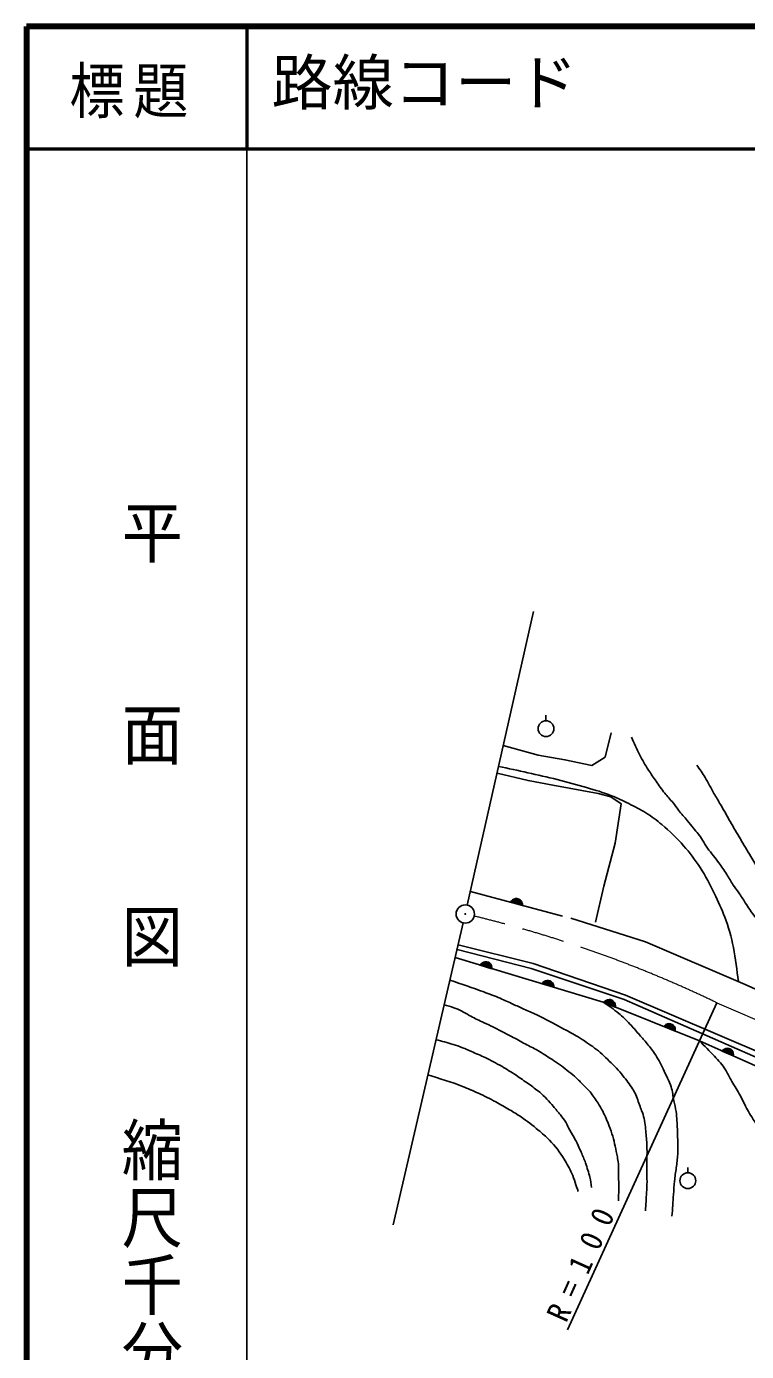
# Model space of a CAD drawing. Units: millimetres, scale not verified. Extents: x 40000 to 680000, y 20000 to 380000.
# Drawn here: x 40000 to 98802, y 271774 to 380000 of the extents above; entities that cross this region are included whole.
import ezdxf
from ezdxf.enums import TextEntityAlignment as Align

# ---------------------------------------------------------------- set-up
doc = ezdxf.new("R2010")
doc.units = ezdxf.units.MM
doc.header["$LTSCALE"] = 1000
doc.linetypes.add('CHAIN', pattern=[18.5, 12, -1.5, 3.5, -1.5])
for name, color, linetype, lineweight in [('M-BGD', 7, 'Continuous', 25), ('M-BMK', 2, 'CHAIN', 13), ('M-OTRS', 6, 'Continuous', 25), ('M-STR-STR3', 7, 'Continuous', 25), ('M-TTL', 2, 'Continuous', 140), ('M-TTL-BAND', 7, 'Continuous', 25), ('M-TTL-LINE', 7, 'Continuous', 50)]:
    doc.layers.add(name, color=color, linetype=linetype, lineweight=lineweight)
for name, color, linetype in [('M-BMK-SRVR', 7, 'Continuous'), ('M-STR-HTXT', 7, 'Continuous'), ('M-TTL-TXT', 7, 'Continuous')]:
    doc.layers.add(name, color=color, linetype=linetype)
doc.styles.add('@ＭＳ ゴシック', font='')
doc.styles.add('ＭＳ ゴシック', font='')
doc.styles.get('@ＭＳ ゴシック').set_extended_font_data('@MS Gothic')
doc.styles.get('ＭＳ ゴシック').set_extended_font_data('MS Gothic')

# ---------------------------------------------------------------- blocks, each defined once
blk = doc.blocks.new('MARK5C2L8')
at = {"color": 3, "linetype": 'Continuous', "lineweight": 25}
blk.add_circle((0, 0), 0.05, dxfattribs=at)
blk = doc.blocks.new('MARK1170C15L9')
at = {"color": 7, "linetype": 'Continuous', "lineweight": 25}
for p, q in [((0.006, -0.046), (0.006, 0.046)), ((0.012, 0.044), (0.012, -0.044)), ((0.018, -0.042), (0.018, 0.042)), ((0.024, 0.036), (0.024, -0.036)), ((0.03, -0.03), (0.03, 0.03)), ((0.036, 0.02), (0.036, -0.02))]:
    blk.add_line(p, q, dxfattribs=at)
blk.add_lwpolyline([(0, 0.05), (0.012, 0.046), (0.022, 0.04), (0.032, 0.03), (0.038, 0.02), (0.042, 0.008), (0.042, -0.008), (0.038, -0.02), (0.032, -0.03), (0.022, -0.04), (0.012, -0.046), (0, -0.05)], close=True, dxfattribs=at)
blk = doc.blocks.new('MARK1119C15L6')
at = {"color": 7, "linetype": 'Continuous', "lineweight": 25}
blk.add_line((0, 0.024), (0, 0.05), dxfattribs=at)
blk.add_circle((0, -0.014), 0.038, dxfattribs=at)

msp = doc.modelspace()

# ---------------------------------------------------------------- linework, layer by layer
at = {"layer": 'M-BGD'}
for p, q in [((76001, 308241), (81401, 332210)), ((75666, 306779), (69938, 282114)), ((96382, 300256), (84176, 273550))]:
    msp.add_line(p, q, dxfattribs=at)
for points in [[(78935, 321264), (81782, 320475), (83974, 320107), (86165, 319647), (87251, 320328), (87749, 322317)], [(78436, 318999), (80968, 318401), (82994, 318032), (86699, 317342), (87712, 317066), (88564, 316513), (88088, 313296), (87159, 309794), (86483, 306845)], [(84453, 307158), (90549, 305234), (98697, 301757), (107245, 297913), (110005, 296792), (112288, 296306)], [(75161, 304602), (81227, 303049), (88817, 300521), (103929, 293911)], [(75254, 305003), (81381, 303455), (88925, 300880), (104126, 294371)]]:
    msp.add_lwpolyline(points, dxfattribs=at)
for points, knots in [([(110998, 296581), (110996, 296847), (110994, 297114), (110918, 297357), (110817, 297675), (110590, 297952), (110352, 298205), (110052, 298525), (109737, 298805), (109409, 299077), (109075, 299347), (108743, 299612), (108394, 299857), (108053, 300090), (107699, 300306), (107357, 300540), (107038, 300759), (106731, 300997), (106403, 301200), (106088, 301393), (105755, 301556), (105436, 301742), (105112, 301932), (104803, 302146), (104497, 302366), (104158, 302609), (103827, 302863), (103496, 303117), (103227, 303324), (102959, 303531), (102700, 303750), (102423, 303987), (102156, 304237), (101896, 304493), (101686, 304700), (101479, 304911), (101277, 305126), (101062, 305358), (100851, 305594), (100644, 305833), (100442, 306068), (100243, 306305), (100051, 306548), (99891, 306753), (99736, 306962), (99580, 307170), (99408, 307401), (99234, 307630), (99072, 307867), (98946, 308053), (98826, 308243), (98705, 308433), (98530, 308706), (98353, 308978), (98167, 309243), (98019, 309455), (97865, 309661), (97723, 309876), (97537, 310159), (97373, 310456), (97194, 310744), (96991, 311068), (96769, 311381), (96542, 311689), (96401, 311884), (96258, 312077), (96108, 312265), (95939, 312473), (95758, 312674), (95608, 312896), (95466, 313107), (95352, 313337), (95217, 313552), (95000, 313896), (94730, 314203), (94470, 314517), (94300, 314725), (94134, 314935), (93963, 315141), (93725, 315427), (93479, 315706), (93250, 315999), (93099, 316193), (92955, 316394), (92801, 316587), (92583, 316858), (92344, 317112), (92124, 317382), (91873, 317692), (91648, 318022), (91420, 318349), (91209, 318652), (90998, 318954), (90798, 319264), (90533, 319673), (90287, 320094), (90067, 320528), (89831, 320990), (89625, 321466), (89418, 321942)], [0, 0, 0, 0, 1, 1, 1, 2, 2, 2, 3, 3, 3, 4, 4, 4, 5, 5, 5, 6, 6, 6, 7, 7, 7, 8, 8, 8, 9, 9, 9, 10, 10, 10, 11, 11, 11, 12, 12, 12, 13, 13, 13, 14, 14, 14, 15, 15, 15, 16, 16, 16, 17, 17, 17, 18, 18, 18, 19, 19, 19, 20, 20, 20, 21, 21, 21, 22, 22, 22, 23, 23, 23, 24, 24, 24, 25, 25, 25, 26, 26, 26, 27, 27, 27, 28, 28, 28, 29, 29, 29, 30, 30, 30, 31, 31, 31, 32, 32, 32, 33, 33, 33, 33]), ([(78553, 319569), (80149, 319228), (81745, 318888), (83326, 318489), (84131, 318286), (84932, 318067), (85732, 317839), (86426, 317640), (87118, 317435), (87788, 317169), (88262, 316978), (88723, 316754), (89183, 316528), (89659, 316292), (90134, 316053), (90584, 315773), (91043, 315484), (91475, 315154), (91892, 314806), (92524, 314275), (93116, 313701), (93663, 313084), (94155, 312523), (94610, 311932), (95016, 311307), (95456, 310620), (95835, 309895), (96194, 309160), (96495, 308534), (96782, 307903), (97026, 307254), (97327, 306450), (97562, 305619), (97733, 304777), (97918, 303859), (98027, 302928), (98135, 301997)], [0, 0, 0, 0, 1, 1, 1, 2, 2, 2, 3, 3, 3, 4, 4, 4, 5, 5, 5, 6, 6, 6, 7, 7, 7, 8, 8, 8, 9, 9, 9, 10, 10, 10, 11, 11, 11, 12, 12, 12, 12]), ([(117530, 299418), (116035, 299840), (114539, 300262), (113073, 300770), (112296, 301040), (111528, 301333), (110771, 301654), (109999, 301981), (109239, 302336), (108506, 302741), (107986, 303030), (107482, 303345), (106977, 303661), (106407, 304024), (105839, 304390), (105287, 304781), (104924, 305041), (104568, 305310), (104232, 305602), (103707, 306058), (103233, 306571), (102764, 307086), (102500, 307378), (102238, 307670), (101984, 307970), (101777, 308216), (101575, 308466), (101380, 308721), (101059, 309141), (100754, 309572), (100464, 310014), (100233, 310366), (100011, 310724), (99796, 311086), (99576, 311460), (99364, 311839), (99146, 312214), (98870, 312692), (98582, 313164), (98299, 313639), (98019, 314109), (97742, 314581), (97471, 315056), (97204, 315524), (96945, 315995), (96674, 316459), (96499, 316758), (96317, 317053), (96146, 317355), (95900, 317788), (95675, 318233), (95418, 318658), (95208, 319005), (94977, 319338), (94746, 319672)], [0, 0, 0, 0, 1, 1, 1, 2, 2, 2, 3, 3, 3, 4, 4, 4, 5, 5, 5, 6, 6, 6, 7, 7, 7, 8, 8, 8, 9, 9, 9, 10, 10, 10, 11, 11, 11, 12, 12, 12, 13, 13, 13, 14, 14, 14, 15, 15, 15, 16, 16, 16, 17, 17, 17, 18, 18, 18, 18]), ([(74580, 302103), (75507, 301792), (76434, 301480), (77352, 301143), (77799, 300978), (78243, 300808), (78680, 300621), (79033, 300471), (79381, 300309), (79729, 300150), (80023, 300015), (80318, 299881), (80613, 299749), (80951, 299597), (81290, 299446), (81627, 299289), (82055, 299090), (82480, 298881), (82897, 298659), (83228, 298481), (83554, 298293), (83884, 298114), (84271, 297902), (84663, 297701), (85041, 297474), (85278, 297330), (85510, 297176), (85741, 297022), (85964, 296873), (86186, 296723), (86401, 296562), (86609, 296406), (86810, 296241), (87002, 296067), (87204, 295883), (87395, 295687), (87593, 295498), (87795, 295304), (88004, 295116), (88196, 294913), (88379, 294716), (88546, 294503), (88713, 294292), (88987, 293946), (89260, 293600), (89493, 293226), (89589, 293072), (89679, 292913), (89756, 292749), (89918, 292396), (90016, 292016), (90157, 291652), (90204, 291531), (90256, 291413), (90300, 291291), (90452, 290862), (90514, 290404), (90563, 289948), (90606, 289544), (90636, 289142), (90657, 288739), (90665, 288546), (90674, 288353), (90676, 288160), (90678, 287905), (90672, 287651), (90666, 287396), (90661, 287170), (90655, 286944), (90657, 286717), (90659, 286359), (90679, 286001), (90677, 285643), (90675, 285352), (90659, 285061), (90641, 284771), (90612, 284272), (90579, 283773), (90547, 283274)], [0, 0, 0, 0, 1, 1, 1, 2, 2, 2, 3, 3, 3, 4, 4, 4, 5, 5, 5, 6, 6, 6, 7, 7, 7, 8, 8, 8, 9, 9, 9, 10, 10, 10, 11, 11, 11, 12, 12, 12, 13, 13, 13, 14, 14, 14, 15, 15, 15, 16, 16, 16, 17, 17, 17, 18, 18, 18, 19, 19, 19, 20, 20, 20, 21, 21, 21, 22, 22, 22, 23, 23, 23, 24, 24, 24, 25, 25, 25, 26, 26, 26, 26]), ([(74110, 300077), (74380, 300013), (74650, 299949), (74909, 299855), (75344, 299698), (75748, 299455), (76158, 299231), (76503, 299042), (76852, 298867), (77207, 298701), (77450, 298585), (77696, 298476), (77937, 298359), (78215, 298223), (78487, 298075), (78762, 297935), (79044, 297791), (79330, 297656), (79611, 297510), (79990, 297311), (80358, 297093), (80737, 296893), (81075, 296714), (81420, 296550), (81753, 296362), (82143, 296140), (82513, 295885), (82891, 295642), (83104, 295506), (83320, 295373), (83525, 295226), (83735, 295073), (83933, 294905), (84138, 294745), (84346, 294583), (84561, 294429), (84759, 294256), (84979, 294061), (85176, 293841), (85384, 293631), (85602, 293412), (85830, 293204), (86032, 292971), (86275, 292687), (86478, 292369), (86676, 292049), (86810, 291833), (86940, 291617), (87059, 291393), (87262, 291004), (87428, 290597), (87588, 290187), (87695, 289910), (87798, 289633), (87883, 289350), (87960, 289086), (88020, 288816), (88079, 288547), (88141, 288258), (88200, 287969), (88253, 287678), (88286, 287491), (88319, 287302), (88335, 287113), (88357, 286843), (88346, 286571), (88347, 286299), (88348, 285993), (88366, 285687), (88370, 285380), (88376, 284948), (88356, 284516), (88335, 284084)], [0, 0, 0, 0, 1, 1, 1, 2, 2, 2, 3, 3, 3, 4, 4, 4, 5, 5, 5, 6, 6, 6, 7, 7, 7, 8, 8, 8, 9, 9, 9, 10, 10, 10, 11, 11, 11, 12, 12, 12, 13, 13, 13, 14, 14, 14, 15, 15, 15, 16, 16, 16, 17, 17, 17, 18, 18, 18, 19, 19, 19, 20, 20, 20, 21, 21, 21, 22, 22, 22, 23, 23, 23, 24, 24, 24, 24]), ([(87097, 300304), (87530, 300014), (87963, 299724), (88364, 299394), (88690, 299125), (88996, 298829), (89284, 298519), (89529, 298256), (89761, 297983), (89998, 297714), (90197, 297483), (90399, 297256), (90596, 297023), (90840, 296734), (91076, 296438), (91287, 296125), (91555, 295727), (91783, 295301), (91994, 294868), (92115, 294615), (92230, 294358), (92347, 294102), (92455, 293866), (92568, 293631), (92647, 293385), (92762, 293021), (92799, 292633), (92871, 292254), (92926, 291959), (93002, 291669), (93048, 291374), (93084, 291124), (93102, 290872), (93118, 290619), (93146, 290169), (93165, 289719), (93180, 289269), (93195, 288805), (93209, 288342), (93182, 287880), (93161, 287510), (93114, 287141), (93064, 286772), (93014, 286407), (92961, 286042), (92923, 285676), (92886, 285320), (92864, 284962), (92840, 284604), (92801, 284010), (92756, 283417), (92711, 282824)], [0, 0, 0, 0, 1, 1, 1, 2, 2, 2, 3, 3, 3, 4, 4, 4, 5, 5, 5, 6, 6, 6, 7, 7, 7, 8, 8, 8, 9, 9, 9, 10, 10, 10, 11, 11, 11, 12, 12, 12, 13, 13, 13, 14, 14, 14, 15, 15, 15, 16, 16, 16, 17, 17, 17, 17]), ([(73450, 297236), (73916, 297123), (74382, 297010), (74837, 296863), (75350, 296697), (75849, 296487), (76346, 296274), (76717, 296114), (77088, 295951), (77453, 295779), (77914, 295559), (78368, 295324), (78810, 295069), (79211, 294837), (79603, 294589), (79989, 294333), (80331, 294102), (80667, 293864), (81005, 293626), (81313, 293407), (81623, 293189), (81911, 292946), (82319, 292599), (82683, 292199), (83034, 291791), (83229, 291561), (83417, 291327), (83610, 291094), (83763, 290907), (83921, 290722), (84042, 290515), (84131, 290362), (84199, 290198), (84278, 290039), (84404, 289784), (84557, 289543), (84697, 289296), (84823, 289071), (84942, 288843), (85052, 288610), (85136, 288431), (85215, 288249), (85293, 288067), (85420, 287772), (85547, 287477), (85654, 287174), (85722, 286977), (85780, 286777), (85842, 286578), (85901, 286390), (85962, 286203), (86008, 286012), (86075, 285738), (86109, 285457), (86144, 285175)], [0, 0, 0, 0, 1, 1, 1, 2, 2, 2, 3, 3, 3, 4, 4, 4, 5, 5, 5, 6, 6, 6, 7, 7, 7, 8, 8, 8, 9, 9, 9, 10, 10, 10, 11, 11, 11, 12, 12, 12, 13, 13, 13, 14, 14, 14, 15, 15, 15, 16, 16, 16, 17, 17, 17, 18, 18, 18, 18]), ([(94959, 297143), (95371, 296730), (95783, 296317), (96186, 295891), (96514, 295544), (96836, 295189), (97084, 294786), (97244, 294527), (97373, 294248), (97521, 293980), (97739, 293588), (97998, 293222), (98212, 292829), (98343, 292588), (98459, 292339), (98580, 292093), (98778, 291701), (98995, 291320), (99225, 290942), (99402, 290648), (99586, 290356), (99823, 290113), (99979, 289955), (100158, 289819), (100330, 289676), (100561, 289483), (100779, 289277), (101020, 289100), (101316, 288890), (101643, 288724), (101964, 288548), (102245, 288395), (102523, 288236), (102816, 288111), (103126, 287980), (103453, 287886), (103782, 287811), (104125, 287735), (104472, 287683), (104818, 287627), (105248, 287561), (105676, 287487), (106107, 287443), (106409, 287414), (106712, 287398), (107016, 287387), (107448, 287372), (107880, 287368), (108312, 287372), (108749, 287378), (109186, 287391), (109623, 287402), (110240, 287419), (110856, 287429), (111472, 287460), (111939, 287484), (112405, 287519), (112872, 287552), (113375, 287586), (113879, 287616), (114382, 287663), (114713, 287695), (115044, 287734), (115376, 287755), (115799, 287780), (116223, 287773), (116646, 287792), (117118, 287813), (117589, 287864), (118060, 287904), (118545, 287942), (119031, 287970), (119518, 287989), (120461, 288028), (121405, 288029), (122349, 288012), (123270, 287995), (124191, 287960), (125111, 287920), (126380, 287860), (127647, 287791), (128914, 287712), (130219, 287629), (131524, 287539), (132826, 287418), (133949, 287310), (135069, 287179), (136190, 287055), (136890, 286977), (137591, 286903), (138289, 286816), (138910, 286738), (139530, 286650), (140149, 286558), (141022, 286428), (141893, 286290), (142764, 286153)], [0, 0, 0, 0, 1, 1, 1, 2, 2, 2, 3, 3, 3, 4, 4, 4, 5, 5, 5, 6, 6, 6, 7, 7, 7, 8, 8, 8, 9, 9, 9, 10, 10, 10, 11, 11, 11, 12, 12, 12, 13, 13, 13, 14, 14, 14, 15, 15, 15, 16, 16, 16, 17, 17, 17, 18, 18, 18, 19, 19, 19, 20, 20, 20, 21, 21, 21, 22, 22, 22, 23, 23, 23, 24, 24, 24, 25, 25, 25, 26, 26, 26, 27, 27, 27, 28, 28, 28, 29, 29, 29, 30, 30, 30, 31, 31, 31, 32, 32, 32, 32]), ([(72782, 294359), (73737, 294071), (74692, 293783), (75619, 293420), (76054, 293250), (76483, 293063), (76908, 292868), (77388, 292648), (77862, 292417), (78326, 292168), (78706, 291963), (79079, 291745), (79450, 291524), (79767, 291333), (80082, 291140), (80389, 290934), (80876, 290604), (81338, 290237), (81794, 289861), (82112, 289596), (82424, 289326), (82715, 289032), (83170, 288566), (83565, 288041), (83912, 287487), (84145, 287113), (84357, 286726), (84530, 286323), (84738, 285842), (84892, 285339), (85046, 284836)], [0, 0, 0, 0, 1, 1, 1, 2, 2, 2, 3, 3, 3, 4, 4, 4, 5, 5, 5, 6, 6, 6, 7, 7, 7, 8, 8, 8, 9, 9, 9, 10, 10, 10, 10])]:
    msp.add_open_spline(points, degree=3, knots=knots, dxfattribs=at)
at = {"layer": 'M-BMK'}
msp.add_line((96382, 300256), (104853, 296603), dxfattribs=at)
msp.add_arc((53018, 210147), 100000, 64.30152, 76.38057, dxfattribs=at)
at = {"layer": 'M-OTRS'}
for radius in [31.3, 25, 18.8, 12.5, 6.3]:
    msp.add_circle((75836, 307509), radius, dxfattribs=at)
at = {"layer": 'M-STR-STR3'}
for p, q in [((83788, 307338), (76252, 309354)), ((94959, 297143), (108822, 290968))]:
    msp.add_line(p, q, dxfattribs=at)
msp.add_lwpolyline([(94959, 297143), (87097, 300304), (75009, 303950)], dxfattribs=at)
at = {"layer": 'M-TTL'}
for p, q in [((40000, 380000), (40000, 20000)), ((680000, 380000), (40000, 380000))]:
    msp.add_line(p, q, dxfattribs=at)
at = {"layer": 'M-TTL-BAND'}
msp.add_line((58000, 370000), (58000, 20000), dxfattribs=at)
at = {"layer": 'M-TTL-LINE'}
for p, q in [((58000, 380000), (58000, 370000)), ((40000, 370000), (680000, 370000))]:
    msp.add_line(p, q, dxfattribs=at)

# ---------------------------------------------------------------- block references
at = {"layer": 'M-BGD', "xscale": 17000, "yscale": 17000}
for p in [(82425, 322888), (94011, 285963)]:
    msp.add_blockref('MARK1119C15L6', p, dxfattribs=at)
at = {"layer": 'M-BMK-SRVR', "xscale": 15000, "yscale": 15000}
msp.add_blockref('MARK5C2L8', (75836, 307509), dxfattribs=at)
at = {"layer": 'M-STR-STR3', "xscale": 10000, "yscale": 10000}
for p, rotation in [((80020, 308346), 75.0201), ((77534, 303188), 73.21543), ((82584, 301665), 73.21543), ((87618, 300094), 68.09682), ((92512, 298127), 68.09682), ((97269, 296114), 65.99188)]:
    msp.add_blockref('MARK1170C15L9', p, dxfattribs=dict(at, rotation=rotation))

# ---------------------------------------------------------------- texts
at = {"layer": 'M-STR-HTXT', "insert": (84103, 274034), "char_height": 1833, "attachment_point": 7, "rotation": 65.8, "style": 'ＭＳ ゴシック'}
msp.add_mtext('\\T1.81;\\W0.95;R=100', dxfattribs=at)
at = {"layer": 'M-TTL-BAND', "style": '@ＭＳ ゴシック', "width": 1.1}
for s, p in [('平\u3000\u3000面\u3000\u3000図', (47277, 341475)), ('縮尺千分の一', (47277, 291030))]:
    msp.add_text(s, height=3666, rotation=270, dxfattribs=at).set_placement(p, align=Align.BOTTOM_LEFT)
at = {"layer": 'M-TTL-TXT', "style": 'ＭＳ ゴシック'}
msp.add_text('路線コード', height=3666, dxfattribs=at).set_placement((60000, 372500), align=Align.BOTTOM_LEFT)
at = {"layer": 'M-TTL-TXT', "insert": (43500, 372500), "char_height": 3666, "attachment_point": 7, "style": 'ＭＳ ゴシック'}
msp.add_mtext('\\T1.16;\\W0.9;標題', dxfattribs=at)

doc.saveas('drawing.dxf')
